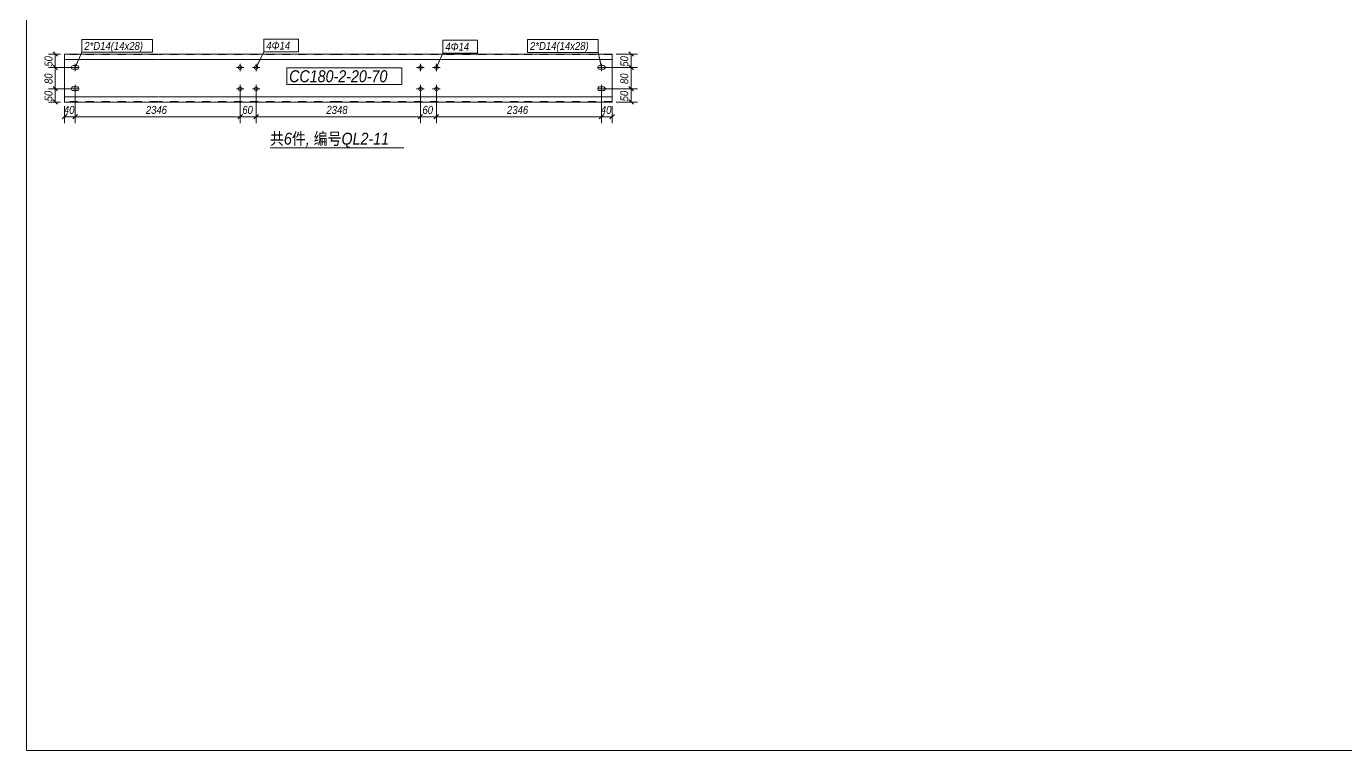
# Model space of a CAD drawing. Header units: millimetres. Extents: x 181 to 4047, y 165 to 2266.
# Drawn here: x 1558.9 to 1888.7, y 589.7 to 770.9 of the extents above; entities that cross this region are included whole.
import ezdxf

# ---------------------------------------------------------------- set-up
doc = ezdxf.new("R2010")
doc.units = ezdxf.units.MM
doc.linetypes.add('XKITLINE00', pattern=[0])
doc.linetypes.add('XKITLINE02', pattern=[4, 2, -2])
for name, color, linetype, lineweight in [('Bolt', 7, 'Continuous', 0), ('BoltMark', 3, 'Continuous', 0), ('DrawingSheet', 5, 'Continuous', 0), ('OtherObjectType', 1, 'Continuous', 0), ('Part', 2, 'Continuous', 0), ('PartMark', 3, 'Continuous', 0), ('Z-DIMENSIONS', 1, 'Continuous', 0)]:
    doc.layers.add(name, color=color, linetype=linetype, lineweight=lineweight)
doc.styles.add('Arial Italic', font='ariali.ttf')

msp = doc.modelspace()

# ---------------------------------------------------------------- linework, layer by layer
at = {"layer": 'Bolt', "color": 3, "linetype": 'XKITLINE00', "lineweight": 0}
for p, q in [((1570.23, 760.82), (1570.19, 760.64)), ((1570.19, 760.64), (1570.19, 760.64)), ((1570.19, 760.64), (1570.23, 760.46)), ((1572.06, 760.64), (1570.19, 760.64)), ((1570.33, 760.97), (1570.23, 760.82)), ((1570.23, 760.46), (1570.33, 760.31)), ((1570.48, 761.07), (1570.33, 760.97)), ((1570.33, 760.31), (1570.48, 760.21)), ((1570.66, 761.1), (1570.48, 761.07)), ((1570.48, 760.21), (1570.66, 760.17)), ((1571.59, 761.1), (1570.66, 761.1)), ((1570.66, 760.17), (1571.59, 760.17)), ((1571.12, 761.57), (1571.12, 759.7)), ((1571.77, 761.07), (1571.59, 761.1)), ((1571.59, 760.17), (1571.77, 760.21)), ((1571.92, 760.97), (1571.77, 761.07)), ((1571.77, 760.21), (1571.92, 760.31)), ((1572.02, 760.82), (1571.92, 760.97)), ((1571.92, 760.31), (1572.02, 760.46)), ((1572.06, 760.64), (1572.02, 760.82)), ((1572.02, 760.46), (1572.06, 760.64)), ((1572.06, 760.64), (1572.06, 760.64)), ((1611.45, 760.64), (1613.32, 760.64)), ((1612.38, 759.7), (1612.38, 761.57)), ((1615.45, 760.64), (1617.32, 760.64)), ((1616.38, 759.7), (1616.38, 761.57)), ((1656.48, 760.64), (1658.35, 760.64)), ((1657.42, 759.7), (1657.42, 761.57)), ((1660.48, 760.64), (1662.35, 760.64)), ((1661.42, 759.7), (1661.42, 761.57)), ((1701.78, 760.82), (1701.74, 760.64)), ((1701.74, 760.64), (1701.74, 760.64)), ((1701.74, 760.64), (1701.78, 760.46)), ((1703.61, 760.64), (1701.74, 760.64)), ((1701.88, 760.97), (1701.78, 760.82)), ((1701.78, 760.46), (1701.88, 760.31)), ((1702.03, 761.07), (1701.88, 760.97)), ((1701.88, 760.31), (1702.03, 760.21)), ((1702.21, 761.1), (1702.03, 761.07)), ((1702.03, 760.21), (1702.21, 760.17)), ((1703.14, 761.1), (1702.21, 761.1)), ((1702.21, 760.17), (1703.14, 760.17)), ((1702.68, 761.57), (1702.68, 759.7)), ((1703.32, 761.07), (1703.14, 761.1)), ((1703.14, 760.17), (1703.32, 760.21)), ((1703.47, 760.97), (1703.32, 761.07)), ((1703.32, 760.21), (1703.47, 760.31)), ((1703.57, 760.82), (1703.47, 760.97)), ((1703.47, 760.31), (1703.57, 760.46)), ((1703.61, 760.64), (1703.57, 760.82)), ((1703.57, 760.46), (1703.61, 760.64)), ((1703.61, 760.64), (1703.61, 760.64)), ((1570.23, 755.48), (1570.19, 755.3)), ((1570.19, 755.3), (1570.19, 755.3)), ((1570.19, 755.3), (1570.23, 755.13)), ((1572.06, 755.3), (1570.19, 755.3)), ((1570.33, 755.63), (1570.23, 755.48)), ((1570.48, 755.74), (1570.33, 755.63)), ((1570.66, 755.77), (1570.48, 755.74)), ((1571.59, 755.77), (1570.66, 755.77)), ((1571.12, 756.24), (1571.12, 754.37)), ((1571.77, 755.74), (1571.59, 755.77)), ((1571.92, 755.63), (1571.77, 755.74)), ((1572.02, 755.48), (1571.92, 755.63)), ((1572.06, 755.3), (1572.02, 755.48)), ((1572.02, 755.13), (1572.06, 755.3)), ((1572.06, 755.3), (1572.06, 755.3)), ((1611.45, 755.3), (1613.32, 755.3)), ((1612.38, 754.37), (1612.38, 756.24)), ((1615.45, 755.3), (1617.32, 755.3)), ((1616.38, 754.37), (1616.38, 756.24)), ((1656.48, 755.3), (1658.35, 755.3)), ((1657.42, 754.37), (1657.42, 756.24)), ((1660.48, 755.3), (1662.35, 755.3)), ((1661.42, 754.37), (1661.42, 756.24)), ((1701.78, 755.48), (1701.74, 755.3)), ((1701.74, 755.3), (1701.74, 755.3)), ((1701.74, 755.3), (1701.78, 755.13)), ((1703.61, 755.3), (1701.74, 755.3)), ((1701.88, 755.63), (1701.78, 755.48)), ((1702.03, 755.74), (1701.88, 755.63)), ((1702.21, 755.77), (1702.03, 755.74)), ((1703.14, 755.77), (1702.21, 755.77)), ((1702.68, 756.24), (1702.68, 754.37)), ((1703.32, 755.74), (1703.14, 755.77)), ((1703.47, 755.63), (1703.32, 755.74)), ((1703.57, 755.48), (1703.47, 755.63)), ((1703.61, 755.3), (1703.57, 755.48)), ((1703.57, 755.13), (1703.61, 755.3)), ((1703.61, 755.3), (1703.61, 755.3)), ((1570.23, 755.13), (1570.33, 754.97)), ((1570.33, 754.97), (1570.48, 754.87)), ((1570.48, 754.87), (1570.66, 754.84)), ((1570.66, 754.84), (1571.59, 754.84)), ((1571.59, 754.84), (1571.77, 754.87)), ((1571.77, 754.87), (1571.92, 754.97)), ((1571.92, 754.97), (1572.02, 755.13)), ((1701.78, 755.13), (1701.88, 754.97)), ((1701.88, 754.97), (1702.03, 754.87)), ((1702.03, 754.87), (1702.21, 754.84)), ((1702.21, 754.84), (1703.14, 754.84)), ((1703.14, 754.84), (1703.32, 754.87)), ((1703.32, 754.87), (1703.47, 754.97)), ((1703.47, 754.97), (1703.57, 755.13))]:
    msp.add_line(p, q, dxfattribs=at)
for centre in [(1612.38, 760.64), (1616.38, 760.64), (1657.42, 760.64), (1661.42, 760.64), (1612.38, 755.3), (1616.38, 755.3), (1657.42, 755.3), (1661.42, 755.3)]:
    msp.add_circle(centre, 0.467, dxfattribs=at)
at = {"layer": 'BoltMark', "color": 3, "linetype": 'XKITLINE00', "lineweight": 0}
for p, q in [((1572.82, 767.61), (1590.48, 767.61)), ((1572.82, 764.41), (1572.82, 767.61)), ((1590.48, 764.41), (1590.48, 767.61)), ((1618.31, 767.71), (1626.93, 767.71)), ((1618.31, 764.51), (1618.31, 767.71)), ((1626.93, 764.51), (1626.93, 767.71)), ((1663.06, 767.43), (1671.68, 767.43)), ((1663.06, 764.23), (1663.06, 767.43)), ((1671.68, 764.23), (1671.68, 767.43)), ((1684.22, 767.6), (1701.87, 767.6)), ((1684.22, 764.4), (1684.22, 767.6)), ((1701.87, 764.4), (1701.87, 767.6)), ((1571.12, 760.64), (1572.82, 764.41)), ((1572.15, 762.92), (1571.12, 760.64)), ((1572.82, 764.41), (1590.48, 764.41)), ((1616.38, 760.64), (1618.31, 764.51)), ((1617.5, 762.88), (1616.38, 760.64)), ((1618.31, 764.51), (1626.93, 764.51)), ((1661.42, 760.64), (1663.06, 764.23)), ((1662.46, 762.91), (1661.42, 760.64)), ((1663.06, 764.23), (1671.68, 764.23)), ((1684.22, 764.4), (1701.87, 764.4)), ((1702.68, 760.64), (1701.87, 764.4)), ((1702.15, 763.08), (1702.68, 760.64))]:
    msp.add_line(p, q, dxfattribs=at)
at = {"layer": 'DrawingSheet', "color": 5, "linetype": 'XKITLINE00', "lineweight": 0}
for p, q in [((1558.93, 940.28), (1558.93, 589.73)), ((1558.93, 589.73), (2058.25, 589.73))]:
    msp.add_line(p, q, dxfattribs=at)
at = {"layer": 'OtherObjectType', "color": 6, "linetype": 'XKITLINE00', "lineweight": 0}
msp.add_line((1619.83, 740.56), (1653.32, 740.56), dxfattribs=at)
at = {"layer": 'Part', "color": 2, "linetype": 'XKITLINE00', "lineweight": 0}
for p, q in [((1568.46, 763.97), (1568.46, 751.97)), ((1591.82, 763.97), (1568.46, 763.97)), ((1591.82, 762.64), (1568.46, 762.64)), ((1636.85, 763.97), (1591.92, 763.97)), ((1636.85, 762.64), (1591.92, 762.64)), ((1681.88, 763.97), (1636.95, 763.97)), ((1681.88, 762.64), (1636.95, 762.64)), ((1705.34, 763.97), (1681.98, 763.97)), ((1705.34, 762.64), (1681.98, 762.64)), ((1705.34, 763.97), (1705.34, 751.97)), ((1591.82, 753.3), (1568.46, 753.3)), ((1591.82, 751.97), (1568.46, 751.97)), ((1636.85, 753.3), (1591.92, 753.3)), ((1636.85, 751.97), (1591.92, 751.97)), ((1681.88, 753.3), (1636.95, 753.3)), ((1681.88, 751.97), (1636.95, 751.97)), ((1705.34, 753.3), (1681.98, 753.3)), ((1705.34, 751.97), (1681.98, 751.97))]:
    msp.add_line(p, q, dxfattribs=at)
at = {"layer": 'Part', "color": 7, "linetype": 'XKITLINE02', "lineweight": 0}
for p, q in [((1591.82, 763.84), (1568.46, 763.84)), ((1636.85, 763.84), (1591.92, 763.84)), ((1681.88, 763.84), (1636.95, 763.84)), ((1705.34, 763.84), (1681.98, 763.84)), ((1591.82, 752.1), (1568.46, 752.1)), ((1636.85, 752.1), (1591.92, 752.1)), ((1681.88, 752.1), (1636.95, 752.1)), ((1705.34, 752.1), (1681.98, 752.1))]:
    msp.add_line(p, q, dxfattribs=at)
at = {"layer": 'PartMark', "color": 1, "linetype": 'XKITLINE00', "lineweight": 0}
for p, q in [((1624.02, 760.53), (1652.8, 760.53)), ((1624.02, 756.33), (1624.02, 760.53)), ((1652.8, 756.33), (1652.8, 760.53)), ((1624.02, 756.33), (1652.8, 756.33))]:
    msp.add_line(p, q, dxfattribs=at)
at = {"layer": 'Z-DIMENSIONS', "color": 4, "linetype": 'XKITLINE00', "lineweight": 0}
for p, q in [((1567.46, 763.97), (1564.46, 763.97)), ((1565.59, 764.54), (1566.73, 763.41)), ((1566.16, 760.64), (1566.16, 763.97)), ((1706.34, 763.97), (1711.69, 763.97)), ((1709.52, 764.54), (1710.66, 763.41)), ((1710.09, 760.64), (1710.09, 763.97)), ((1570.12, 760.64), (1564.46, 760.64)), ((1570.12, 760.64), (1564.46, 760.64)), ((1565.59, 761.2), (1566.73, 760.07)), ((1565.59, 761.2), (1566.73, 760.07)), ((1566.16, 755.3), (1566.16, 760.64)), ((1703.68, 760.64), (1711.69, 760.64)), ((1703.68, 760.64), (1711.69, 760.64)), ((1709.52, 761.2), (1710.66, 760.07)), ((1709.52, 761.2), (1710.66, 760.07)), ((1710.09, 755.3), (1710.09, 760.64)), ((1570.12, 755.3), (1564.46, 755.3)), ((1570.12, 755.3), (1564.46, 755.3)), ((1565.59, 755.87), (1566.73, 754.74)), ((1565.59, 755.87), (1566.73, 754.74)), ((1566.16, 751.97), (1566.16, 755.3)), ((1703.68, 755.3), (1711.69, 755.3)), ((1703.68, 755.3), (1711.69, 755.3)), ((1709.52, 755.87), (1710.66, 754.74)), ((1709.52, 755.87), (1710.66, 754.74)), ((1710.09, 751.97), (1710.09, 755.3)), ((1567.46, 751.97), (1564.46, 751.97)), ((1565.59, 752.54), (1566.73, 751.41)), ((1571.12, 754.3), (1571.12, 746.71)), ((1571.12, 754.3), (1571.12, 746.71)), ((1612.38, 754.3), (1612.38, 746.71)), ((1612.38, 754.3), (1612.38, 746.71)), ((1616.38, 754.3), (1616.38, 746.71)), ((1616.38, 754.3), (1616.38, 746.71)), ((1657.42, 754.3), (1657.42, 746.71)), ((1657.42, 754.3), (1657.42, 746.71)), ((1661.42, 754.3), (1661.42, 746.71)), ((1661.42, 754.3), (1661.42, 746.71)), ((1702.68, 754.3), (1702.68, 746.71)), ((1702.68, 754.3), (1702.68, 746.71)), ((1706.34, 751.97), (1711.69, 751.97)), ((1709.52, 752.54), (1710.66, 751.41)), ((1569.02, 748.88), (1567.89, 747.75)), ((1568.46, 750.97), (1568.46, 746.71)), ((1571.69, 748.88), (1570.56, 747.75)), ((1571.69, 748.88), (1570.56, 747.75)), ((1612.95, 748.88), (1611.82, 747.75)), ((1612.95, 748.88), (1611.82, 747.75)), ((1616.95, 748.88), (1615.82, 747.75)), ((1616.95, 748.88), (1615.82, 747.75)), ((1657.98, 748.88), (1656.85, 747.75)), ((1657.98, 748.88), (1656.85, 747.75)), ((1661.98, 748.88), (1660.85, 747.75)), ((1661.98, 748.88), (1660.85, 747.75)), ((1703.24, 748.88), (1702.11, 747.75)), ((1703.24, 748.88), (1702.11, 747.75)), ((1705.91, 748.88), (1704.78, 747.75)), ((1705.34, 750.97), (1705.34, 746.71)), ((1568.46, 748.31), (1571.12, 748.31)), ((1571.12, 748.31), (1612.38, 748.31)), ((1612.38, 748.31), (1616.38, 748.31)), ((1616.38, 748.31), (1657.42, 748.31)), ((1657.42, 748.31), (1661.42, 748.31)), ((1661.42, 748.31), (1702.68, 748.31)), ((1702.68, 748.31), (1705.34, 748.31))]:
    msp.add_line(p, q, dxfattribs=at)
at = {"layer": 'Z-DIMENSIONS', "color": 3}
for p in [(1566.16, 763.97), (1710.09, 763.97), (1566.16, 760.64), (1566.16, 760.64), (1710.09, 760.64), (1710.09, 760.64), (1566.16, 755.3), (1566.16, 755.3), (1710.09, 755.3), (1710.09, 755.3), (1566.16, 751.97), (1710.09, 751.97), (1568.46, 748.31), (1571.12, 748.31), (1571.12, 748.31), (1612.38, 748.31), (1612.38, 748.31), (1616.38, 748.31), (1616.38, 748.31), (1657.42, 748.31), (1657.42, 748.31), (1661.42, 748.31), (1661.42, 748.31), (1702.68, 748.31), (1702.68, 748.31), (1705.34, 748.31)]:
    msp.add_point(p, dxfattribs=at)

# ---------------------------------------------------------------- texts
at = {"layer": 'BoltMark', "color": 7, "style": 'Arial Italic', "width": 0.85}
for s, p in [('2*D14(14x28)', (1573.42, 765.01)), ('4Φ14 ', (1618.91, 765.11)), ('4Φ14 ', (1663.66, 764.83)), ('2*D14(14x28)', (1684.82, 765))]:
    msp.add_text(s, height=2, dxfattribs=at).set_placement(p)
at = {"layer": 'OtherObjectType', "color": 6, "style": 'Arial Italic', "width": 0.85}
msp.add_text('共6件, 编号QL2-11', height=3, dxfattribs=at).set_placement((1619.83, 741.31))
at = {"layer": 'PartMark', "color": 7, "style": 'Arial Italic', "width": 0.85}
msp.add_text('CC180-2-20-70', height=3, dxfattribs=at).set_placement((1624.62, 756.93))
at = {"layer": 'Z-DIMENSIONS', "color": 3, "style": 'Arial Italic', "width": 0.85}
for s, p in [('50', (1565.46, 760.82)), ('50', (1709.39, 760.82)), ('80', (1565.46, 756.49)), ('80', (1709.39, 756.49)), ('50', (1565.46, 752.15)), ('50', (1709.39, 752.15))]:
    msp.add_text(s, height=2, rotation=90.0002, dxfattribs=at).set_placement(p)
for s, p in [('40', (1568.31, 749.01)), ('2346', (1588.79, 749.01)), ('60', (1612.9, 749.01)), ('2348', (1633.93, 749.01)), ('60', (1657.93, 749.01)), ('2346', (1679.08, 749.01)), ('40', (1702.53, 749.01))]:
    msp.add_text(s, height=2, dxfattribs=at).set_placement(p)

doc.saveas('drawing.dxf')
